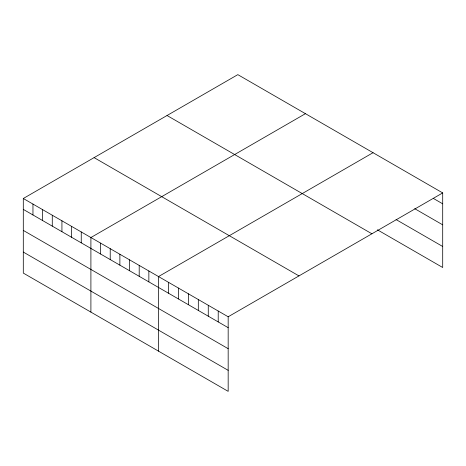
<?xml version="1.0" encoding="UTF-8"?>
<svg xmlns="http://www.w3.org/2000/svg" width="466" height="466" viewBox="0 0 466 466"><rect width="100%" height="100%" fill="white"/><g stroke="black" fill="none" stroke-linecap="round" stroke-linejoin="round"><path stroke-width="0.7" d="M23.3 198.499L228.171 316.775L228.171 391.358L23.3 273.082L23.3 198.499L237.829 74.642L442.7 192.918L442.7 267.501L377.396 229.802M305.44 113.675L90.905 237.532L90.905 312.115M373.045 152.702L158.516 276.565L158.516 351.143M228.171 316.775L442.7 192.918M433.368 198.429L442.7 203.817M414.711 208.675L442.7 224.833M396.053 219.556L442.7 246.485M167.038 115.51L371.903 233.792M94.097 157.625L298.962 275.907M23.3 209.391L228.171 327.674M23.3 230.408L228.171 348.69M23.3 252.065L228.171 370.342M218.216 311.032L218.216 321.924M208.267 305.288L208.267 316.181M198.318 299.545L198.318 310.438M188.369 293.796L188.369 304.694M178.414 288.052L178.414 298.945M168.465 282.309L168.465 293.201M148.858 270.985L148.858 281.878M139.2 265.41L139.2 276.303M129.542 259.836L129.542 270.729M119.879 254.255L119.879 265.154M110.221 248.681L110.221 259.574M100.563 243.106L100.563 253.999M81.247 231.952L81.247 242.85M71.589 226.377L71.589 237.27M61.931 220.802L61.931 231.695M52.274 215.228L52.274 226.121M42.616 209.648L42.616 220.546M32.958 204.073L32.958 214.966"/></g></svg>
